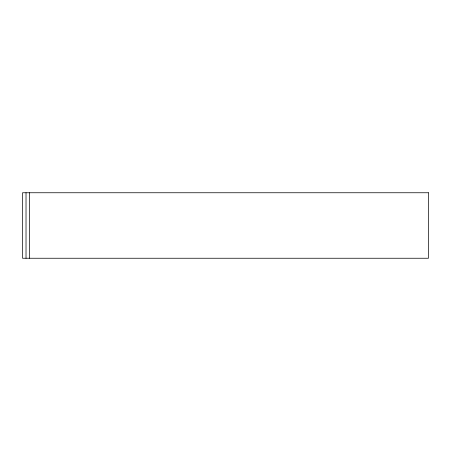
<?xml version="1.0" encoding="UTF-8"?>
<svg xmlns="http://www.w3.org/2000/svg" width="451" height="451" viewBox="0 0 451 451"><rect width="100%" height="100%" fill="white"/><g stroke="black" fill="none" stroke-linecap="round" stroke-linejoin="round"><path stroke-width="0.68" d="M29.495 192.752L29.495 258.248M26.023 192.752L26.023 258.248M428.45 192.752L22.55 192.752L22.55 258.248L428.45 258.248L428.45 192.752"/></g></svg>
